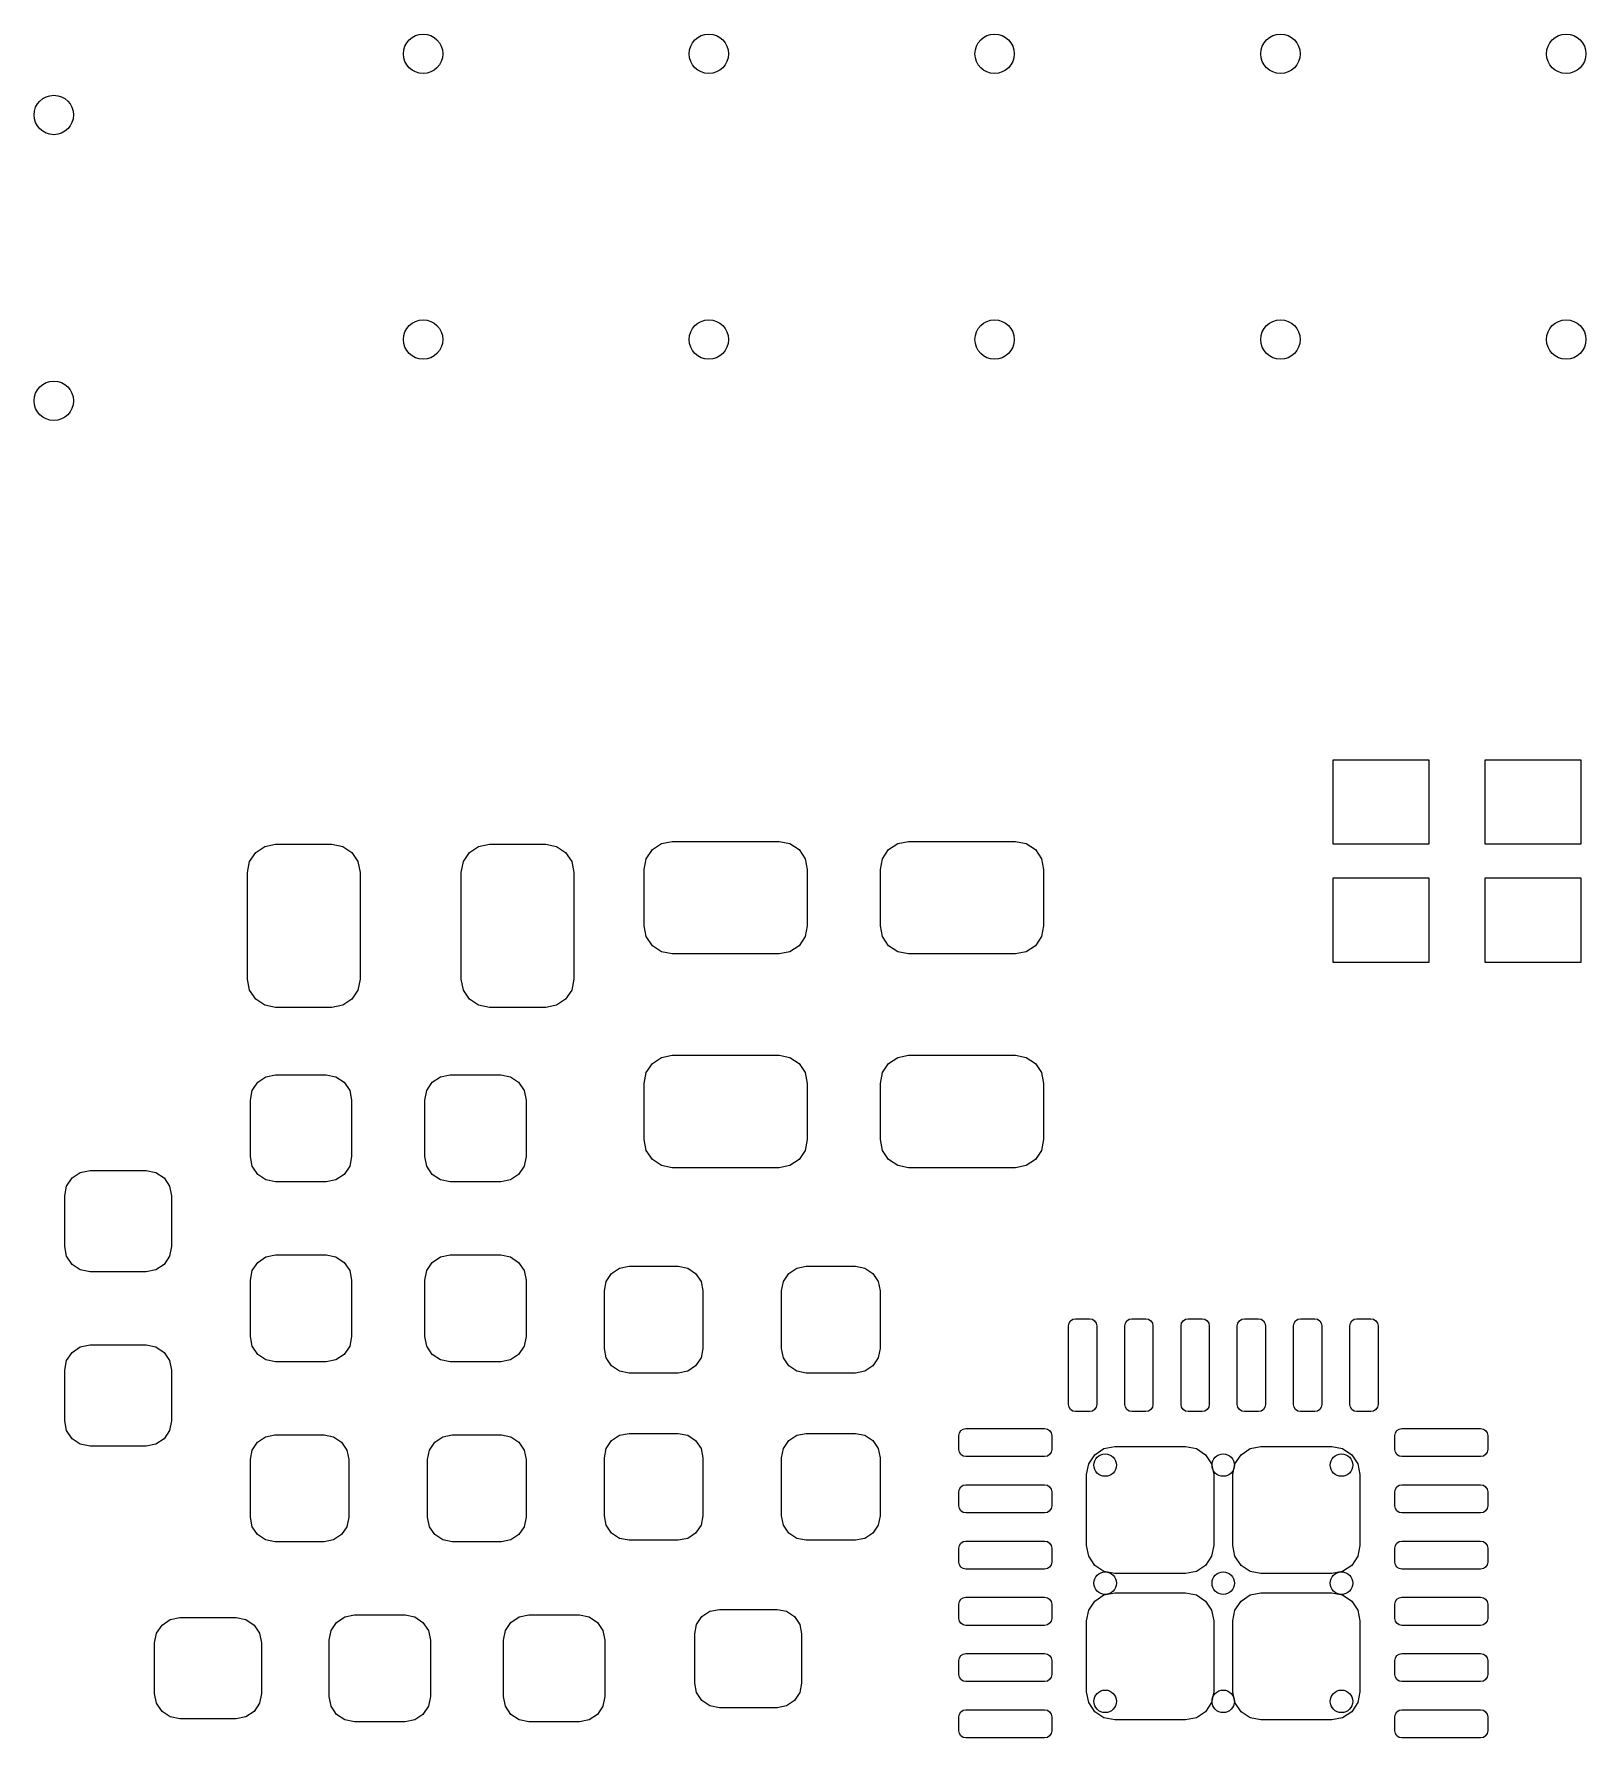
# Model space of a CAD drawing. Header units: inches. Extents: x -2.1 to 1.74, y 0.53 to 2.74.
# Drawn here: x -1.377 to -0.834, y 2.147 to 2.743 of the extents above; entities that cross this region are included whole.
import ezdxf

# ---------------------------------------------------------------- set-up
doc = ezdxf.new("R2010")
doc.units = ezdxf.units.IN
doc.header["$MEASUREMENT"] = 0
doc.layers.add('BLACK', color=250, linetype='CONTINUOUS')

msp = doc.modelspace()

# ---------------------------------------------------------------- linework, layer by layer
at = {"layer": 'BLACK', "linetype": 'CONTINUOUS'}
for p, q in [((-0.92228, 2.45984), (-0.92228, 2.48937)), ((-0.92228, 2.48937), (-0.88882, 2.48937)), ((-0.88882, 2.48937), (-0.88882, 2.45984)), ((-0.86913, 2.45984), (-0.86913, 2.48937)), ((-0.86913, 2.48937), (-0.83567, 2.48937)), ((-0.83567, 2.48937), (-0.83567, 2.45984)), ((-1.30146, 2.45377), (-1.29932, 2.45696)), ((-1.29932, 2.45696), (-1.29613, 2.45909)), ((-1.29613, 2.45909), (-1.29236, 2.45984)), ((-1.29236, 2.45984), (-1.27268, 2.45984)), ((-1.27268, 2.45984), (-1.26891, 2.45909)), ((-1.26891, 2.45909), (-1.26572, 2.45696)), ((-1.26572, 2.45696), (-1.26358, 2.45377)), ((-1.22665, 2.45377), (-1.22452, 2.45696)), ((-1.22452, 2.45696), (-1.22133, 2.45909)), ((-1.22133, 2.45909), (-1.21756, 2.45984)), ((-1.21756, 2.45984), (-1.19787, 2.45984)), ((-1.19787, 2.45984), (-1.19411, 2.45909)), ((-1.19411, 2.45909), (-1.19091, 2.45696)), ((-1.19091, 2.45696), (-1.18878, 2.45377)), ((-1.16268, 2.45475), (-1.16054, 2.45794)), ((-1.16054, 2.45794), (-1.15735, 2.46008)), ((-1.15735, 2.46008), (-1.15358, 2.46083)), ((-1.15358, 2.46083), (-1.11618, 2.46083)), ((-1.11618, 2.46083), (-1.11241, 2.46008)), ((-1.11241, 2.46008), (-1.10922, 2.45794)), ((-1.10922, 2.45794), (-1.10709, 2.45475)), ((-1.08, 2.45475), (-1.07787, 2.45794)), ((-1.07787, 2.45794), (-1.07467, 2.46008)), ((-1.07467, 2.46008), (-1.07091, 2.46083)), ((-1.07091, 2.46083), (-1.0335, 2.46083)), ((-1.0335, 2.46083), (-1.02974, 2.46008)), ((-1.02974, 2.46008), (-1.02654, 2.45794)), ((-1.02654, 2.45794), (-1.02441, 2.45475)), ((-0.88882, 2.45984), (-0.92228, 2.45984)), ((-0.83567, 2.45984), (-0.86913, 2.45984)), ((-1.3022, 2.45), (-1.30146, 2.45377)), ((-1.26358, 2.45377), (-1.26283, 2.45)), ((-1.2274, 2.45), (-1.22665, 2.45377)), ((-1.18878, 2.45377), (-1.18803, 2.45)), ((-1.16343, 2.45098), (-1.16268, 2.45475)), ((-1.16343, 2.4313), (-1.16343, 2.45098)), ((-1.10709, 2.45475), (-1.10634, 2.45098)), ((-1.10634, 2.45098), (-1.10634, 2.4313)), ((-1.08075, 2.45098), (-1.08, 2.45475)), ((-1.08075, 2.4313), (-1.08075, 2.45098)), ((-1.02441, 2.45475), (-1.02366, 2.45098)), ((-1.02366, 2.45098), (-1.02366, 2.4313)), ((-1.3022, 2.4126), (-1.3022, 2.45)), ((-1.26283, 2.45), (-1.26283, 2.4126)), ((-1.2274, 2.4126), (-1.2274, 2.45)), ((-1.18803, 2.45), (-1.18803, 2.4126)), ((-0.92228, 2.4185), (-0.92228, 2.44803)), ((-0.92228, 2.44803), (-0.88882, 2.44803)), ((-0.88882, 2.44803), (-0.88882, 2.4185)), ((-0.86913, 2.4185), (-0.86913, 2.44803)), ((-0.86913, 2.44803), (-0.83567, 2.44803)), ((-0.83567, 2.44803), (-0.83567, 2.4185)), ((-1.16268, 2.42753), (-1.16343, 2.4313)), ((-1.16054, 2.42434), (-1.16268, 2.42753)), ((-1.10709, 2.42753), (-1.10922, 2.42434)), ((-1.10634, 2.4313), (-1.10709, 2.42753)), ((-1.08, 2.42753), (-1.08075, 2.4313)), ((-1.07787, 2.42434), (-1.08, 2.42753)), ((-1.02441, 2.42753), (-1.02654, 2.42434)), ((-1.02366, 2.4313), (-1.02441, 2.42753)), ((-1.15735, 2.42221), (-1.16054, 2.42434)), ((-1.15358, 2.42146), (-1.15735, 2.42221)), ((-1.11618, 2.42146), (-1.15358, 2.42146)), ((-1.11241, 2.42221), (-1.11618, 2.42146)), ((-1.10922, 2.42434), (-1.11241, 2.42221)), ((-1.07467, 2.42221), (-1.07787, 2.42434)), ((-1.07091, 2.42146), (-1.07467, 2.42221)), ((-1.0335, 2.42146), (-1.07091, 2.42146)), ((-1.02974, 2.42221), (-1.0335, 2.42146)), ((-1.02654, 2.42434), (-1.02974, 2.42221)), ((-0.88882, 2.4185), (-0.92228, 2.4185)), ((-0.83567, 2.4185), (-0.86913, 2.4185)), ((-1.30146, 2.40883), (-1.3022, 2.4126)), ((-1.29932, 2.40564), (-1.30146, 2.40883)), ((-1.26358, 2.40883), (-1.26572, 2.40564)), ((-1.26283, 2.4126), (-1.26358, 2.40883)), ((-1.22665, 2.40883), (-1.2274, 2.4126)), ((-1.22452, 2.40564), (-1.22665, 2.40883)), ((-1.18878, 2.40883), (-1.19091, 2.40564)), ((-1.18803, 2.4126), (-1.18878, 2.40883)), ((-1.29613, 2.40351), (-1.29932, 2.40564)), ((-1.29236, 2.40276), (-1.29613, 2.40351)), ((-1.27268, 2.40276), (-1.29236, 2.40276)), ((-1.26891, 2.40351), (-1.27268, 2.40276)), ((-1.26572, 2.40564), (-1.26891, 2.40351)), ((-1.22133, 2.40351), (-1.22452, 2.40564)), ((-1.21756, 2.40276), (-1.22133, 2.40351)), ((-1.19787, 2.40276), (-1.21756, 2.40276)), ((-1.19411, 2.40351), (-1.19787, 2.40276)), ((-1.19091, 2.40564), (-1.19411, 2.40351)), ((-1.16054, 2.38314), (-1.15735, 2.38527)), ((-1.15735, 2.38527), (-1.15358, 2.38602)), ((-1.15358, 2.38602), (-1.11618, 2.38602)), ((-1.11618, 2.38602), (-1.11241, 2.38527)), ((-1.11241, 2.38527), (-1.10922, 2.38314)), ((-1.07787, 2.38314), (-1.07467, 2.38527)), ((-1.07467, 2.38527), (-1.07091, 2.38602)), ((-1.07091, 2.38602), (-1.0335, 2.38602)), ((-1.0335, 2.38602), (-1.02974, 2.38527)), ((-1.02974, 2.38527), (-1.02654, 2.38314)), ((-1.29575, 2.37846), (-1.29236, 2.37913)), ((-1.29236, 2.37913), (-1.27465, 2.37913)), ((-1.27465, 2.37913), (-1.27126, 2.37846)), ((-1.23473, 2.37846), (-1.23134, 2.37913)), ((-1.23134, 2.37913), (-1.21362, 2.37913)), ((-1.21362, 2.37913), (-1.21023, 2.37846)), ((-1.16343, 2.37618), (-1.16268, 2.37995)), ((-1.16268, 2.37995), (-1.16054, 2.38314)), ((-1.10922, 2.38314), (-1.10709, 2.37995)), ((-1.10709, 2.37995), (-1.10634, 2.37618)), ((-1.08075, 2.37618), (-1.08, 2.37995)), ((-1.08, 2.37995), (-1.07787, 2.38314)), ((-1.02654, 2.38314), (-1.02441, 2.37995)), ((-1.02441, 2.37995), (-1.02366, 2.37618)), ((-1.30122, 2.37028), (-1.30055, 2.37367)), ((-1.30055, 2.37367), (-1.29863, 2.37654)), ((-1.29863, 2.37654), (-1.29575, 2.37846)), ((-1.27126, 2.37846), (-1.26838, 2.37654)), ((-1.26838, 2.37654), (-1.26646, 2.37367)), ((-1.26646, 2.37367), (-1.26579, 2.37028)), ((-1.2402, 2.37028), (-1.23952, 2.37367)), ((-1.23952, 2.37367), (-1.2376, 2.37654)), ((-1.2376, 2.37654), (-1.23473, 2.37846)), ((-1.21023, 2.37846), (-1.20736, 2.37654)), ((-1.20736, 2.37654), (-1.20544, 2.37367)), ((-1.20544, 2.37367), (-1.20476, 2.37028)), ((-1.16343, 2.3565), (-1.16343, 2.37618)), ((-1.10634, 2.37618), (-1.10634, 2.3565)), ((-1.08075, 2.3565), (-1.08075, 2.37618)), ((-1.02366, 2.37618), (-1.02366, 2.3565)), ((-1.30122, 2.35059), (-1.30122, 2.37028)), ((-1.26579, 2.37028), (-1.26579, 2.35059)), ((-1.2402, 2.35059), (-1.2402, 2.37028)), ((-1.20476, 2.37028), (-1.20476, 2.35059)), ((-1.16268, 2.35273), (-1.16343, 2.3565)), ((-1.10634, 2.3565), (-1.10709, 2.35273)), ((-1.08, 2.35273), (-1.08075, 2.3565)), ((-1.02366, 2.3565), (-1.02441, 2.35273)), ((-1.30055, 2.3472), (-1.30122, 2.35059)), ((-1.26579, 2.35059), (-1.26646, 2.3472)), ((-1.23952, 2.3472), (-1.2402, 2.35059)), ((-1.20476, 2.35059), (-1.20544, 2.3472)), ((-1.16054, 2.34954), (-1.16268, 2.35273)), ((-1.15735, 2.3474), (-1.16054, 2.34954)), ((-1.10922, 2.34954), (-1.11241, 2.3474)), ((-1.10709, 2.35273), (-1.10922, 2.34954)), ((-1.07787, 2.34954), (-1.08, 2.35273)), ((-1.07467, 2.3474), (-1.07787, 2.34954)), ((-1.02654, 2.34954), (-1.02974, 2.3474)), ((-1.02441, 2.35273), (-1.02654, 2.34954)), ((-1.36551, 2.3402), (-1.36359, 2.34307)), ((-1.36359, 2.34307), (-1.36071, 2.34499)), ((-1.36071, 2.34499), (-1.35732, 2.34567)), ((-1.35732, 2.34567), (-1.33764, 2.34567)), ((-1.33764, 2.34567), (-1.33425, 2.34499)), ((-1.33425, 2.34499), (-1.33137, 2.34307)), ((-1.33137, 2.34307), (-1.32945, 2.3402)), ((-1.29863, 2.34433), (-1.30055, 2.3472)), ((-1.29575, 2.34241), (-1.29863, 2.34433)), ((-1.26838, 2.34433), (-1.27126, 2.34241)), ((-1.26646, 2.3472), (-1.26838, 2.34433)), ((-1.2376, 2.34433), (-1.23952, 2.3472)), ((-1.23473, 2.34241), (-1.2376, 2.34433)), ((-1.20736, 2.34433), (-1.21023, 2.34241)), ((-1.20544, 2.3472), (-1.20736, 2.34433)), ((-1.15358, 2.34665), (-1.15735, 2.3474)), ((-1.11618, 2.34665), (-1.15358, 2.34665)), ((-1.11241, 2.3474), (-1.11618, 2.34665)), ((-1.07091, 2.34665), (-1.07467, 2.3474)), ((-1.0335, 2.34665), (-1.07091, 2.34665)), ((-1.02974, 2.3474), (-1.0335, 2.34665)), ((-1.36618, 2.33681), (-1.36551, 2.3402)), ((-1.32945, 2.3402), (-1.32878, 2.33681)), ((-1.29236, 2.34173), (-1.29575, 2.34241)), ((-1.27465, 2.34173), (-1.29236, 2.34173)), ((-1.27126, 2.34241), (-1.27465, 2.34173)), ((-1.23134, 2.34173), (-1.23473, 2.34241)), ((-1.21362, 2.34173), (-1.23134, 2.34173)), ((-1.21023, 2.34241), (-1.21362, 2.34173)), ((-1.36618, 2.31909), (-1.36618, 2.33681)), ((-1.32878, 2.33681), (-1.32878, 2.31909)), ((-1.36551, 2.3157), (-1.36618, 2.31909)), ((-1.32878, 2.31909), (-1.32945, 2.3157)), ((-1.36359, 2.31283), (-1.36551, 2.3157)), ((-1.32945, 2.3157), (-1.33137, 2.31283)), ((-1.30055, 2.31067), (-1.29863, 2.31355)), ((-1.29863, 2.31355), (-1.29575, 2.31547)), ((-1.29575, 2.31547), (-1.29236, 2.31614)), ((-1.29236, 2.31614), (-1.27465, 2.31614)), ((-1.27465, 2.31614), (-1.27126, 2.31547)), ((-1.27126, 2.31547), (-1.26838, 2.31355)), ((-1.26838, 2.31355), (-1.26646, 2.31067)), ((-1.23952, 2.31067), (-1.2376, 2.31355)), ((-1.2376, 2.31355), (-1.23473, 2.31547)), ((-1.23473, 2.31547), (-1.23134, 2.31614)), ((-1.23134, 2.31614), (-1.21362, 2.31614)), ((-1.21362, 2.31614), (-1.21023, 2.31547)), ((-1.21023, 2.31547), (-1.20736, 2.31355)), ((-1.20736, 2.31355), (-1.20544, 2.31067)), ((-1.36071, 2.31091), (-1.36359, 2.31283)), ((-1.35732, 2.31024), (-1.36071, 2.31091)), ((-1.33764, 2.31024), (-1.35732, 2.31024)), ((-1.33425, 2.31091), (-1.33764, 2.31024)), ((-1.33137, 2.31283), (-1.33425, 2.31091)), ((-1.30122, 2.30728), (-1.30055, 2.31067)), ((-1.30122, 2.2876), (-1.30122, 2.30728)), ((-1.26646, 2.31067), (-1.26579, 2.30728)), ((-1.26579, 2.30728), (-1.26579, 2.2876)), ((-1.2402, 2.30728), (-1.23952, 2.31067)), ((-1.2402, 2.2876), (-1.2402, 2.30728)), ((-1.20544, 2.31067), (-1.20476, 2.30728)), ((-1.20476, 2.30728), (-1.20476, 2.2876)), ((-1.17667, 2.30689), (-1.1748, 2.30968)), ((-1.1748, 2.30968), (-1.17201, 2.31155)), ((-1.17201, 2.31155), (-1.16871, 2.3122)), ((-1.16871, 2.3122), (-1.15149, 2.3122)), ((-1.15149, 2.3122), (-1.14819, 2.31155)), ((-1.14819, 2.31155), (-1.1454, 2.30968)), ((-1.1454, 2.30968), (-1.14353, 2.30689)), ((-1.11466, 2.30689), (-1.11279, 2.30968)), ((-1.11279, 2.30968), (-1.11, 2.31155)), ((-1.11, 2.31155), (-1.1067, 2.3122)), ((-1.1067, 2.3122), (-1.08948, 2.3122)), ((-1.08948, 2.3122), (-1.08618, 2.31155)), ((-1.08618, 2.31155), (-1.08339, 2.30968)), ((-1.08339, 2.30968), (-1.08152, 2.30689)), ((-1.17732, 2.30359), (-1.17667, 2.30689)), ((-1.17732, 2.28342), (-1.17732, 2.30359)), ((-1.14353, 2.30689), (-1.14287, 2.30359)), ((-1.14287, 2.30359), (-1.14287, 2.28342)), ((-1.11531, 2.30359), (-1.11466, 2.30689)), ((-1.11531, 2.28342), (-1.11531, 2.30359)), ((-1.08152, 2.30689), (-1.08087, 2.30359)), ((-1.08087, 2.30359), (-1.08087, 2.28342)), ((-1.01492, 2.29134), (-1.01473, 2.29228)), ((-1.01492, 2.26378), (-1.01492, 2.29134)), ((-1.01473, 2.29228), (-1.0142, 2.29308)), ((-1.0142, 2.29308), (-1.0134, 2.29361)), ((-1.0134, 2.29361), (-1.01246, 2.2938)), ((-1.01246, 2.2938), (-1.00754, 2.2938)), ((-1.00754, 2.2938), (-1.0066, 2.29361)), ((-1.0066, 2.29361), (-1.0058, 2.29308)), ((-1.0058, 2.29308), (-1.00527, 2.29228)), ((-1.00527, 2.29228), (-1.00508, 2.29134)), ((-1.00508, 2.29134), (-1.00508, 2.26378)), ((-0.99524, 2.29134), (-0.99505, 2.29228)), ((-0.99524, 2.26378), (-0.99524, 2.29134)), ((-0.99505, 2.29228), (-0.99452, 2.29308)), ((-0.99452, 2.29308), (-0.99372, 2.29361)), ((-0.99372, 2.29361), (-0.99278, 2.2938)), ((-0.99278, 2.2938), (-0.98785, 2.2938)), ((-0.98785, 2.2938), (-0.98691, 2.29361)), ((-0.98691, 2.29361), (-0.98611, 2.29308)), ((-0.98611, 2.29308), (-0.98558, 2.29228)), ((-0.98558, 2.29228), (-0.98539, 2.29134)), ((-0.98539, 2.29134), (-0.98539, 2.26378)), ((-0.97555, 2.29134), (-0.97536, 2.29228)), ((-0.97555, 2.26378), (-0.97555, 2.29134)), ((-0.97536, 2.29228), (-0.97483, 2.29308)), ((-0.97483, 2.29308), (-0.97403, 2.29361)), ((-0.97403, 2.29361), (-0.97309, 2.2938)), ((-0.97309, 2.2938), (-0.96817, 2.2938)), ((-0.96817, 2.2938), (-0.96723, 2.29361)), ((-0.96723, 2.29361), (-0.96643, 2.29308)), ((-0.96643, 2.29308), (-0.9659, 2.29228)), ((-0.9659, 2.29228), (-0.96571, 2.29134)), ((-0.96571, 2.29134), (-0.96571, 2.26378)), ((-0.95587, 2.29134), (-0.95568, 2.29228)), ((-0.95587, 2.26378), (-0.95587, 2.29134)), ((-0.95568, 2.29228), (-0.95515, 2.29308)), ((-0.95515, 2.29308), (-0.95435, 2.29361)), ((-0.95435, 2.29361), (-0.95341, 2.2938)), ((-0.95341, 2.2938), (-0.94848, 2.2938)), ((-0.94848, 2.2938), (-0.94754, 2.29361)), ((-0.94754, 2.29361), (-0.94674, 2.29308)), ((-0.94674, 2.29308), (-0.94621, 2.29228)), ((-0.94621, 2.29228), (-0.94602, 2.29134)), ((-0.94602, 2.29134), (-0.94602, 2.26378)), ((-0.93618, 2.29134), (-0.93599, 2.29228)), ((-0.93618, 2.26378), (-0.93618, 2.29134)), ((-0.93599, 2.29228), (-0.93546, 2.29308)), ((-0.93546, 2.29308), (-0.93466, 2.29361)), ((-0.93466, 2.29361), (-0.93372, 2.2938)), ((-0.93372, 2.2938), (-0.9288, 2.2938)), ((-0.9288, 2.2938), (-0.92786, 2.29361)), ((-0.92786, 2.29361), (-0.92706, 2.29308)), ((-0.92706, 2.29308), (-0.92653, 2.29228)), ((-0.92653, 2.29228), (-0.92634, 2.29134)), ((-0.92634, 2.29134), (-0.92634, 2.26378)), ((-0.9165, 2.29134), (-0.91631, 2.29228)), ((-0.9165, 2.26378), (-0.9165, 2.29134)), ((-0.91631, 2.29228), (-0.91578, 2.29308)), ((-0.91578, 2.29308), (-0.91498, 2.29361)), ((-0.91498, 2.29361), (-0.91404, 2.2938)), ((-0.91404, 2.2938), (-0.90911, 2.2938)), ((-0.90911, 2.2938), (-0.90817, 2.29361)), ((-0.90817, 2.29361), (-0.90737, 2.29308)), ((-0.90737, 2.29308), (-0.90684, 2.29228)), ((-0.90684, 2.29228), (-0.90665, 2.29134)), ((-0.90665, 2.29134), (-0.90665, 2.26378)), ((-1.36359, 2.28205), (-1.36071, 2.28397)), ((-1.36071, 2.28397), (-1.35732, 2.28465)), ((-1.35732, 2.28465), (-1.33764, 2.28465)), ((-1.33764, 2.28465), (-1.33425, 2.28397)), ((-1.33425, 2.28397), (-1.33137, 2.28205)), ((-1.30055, 2.28421), (-1.30122, 2.2876)), ((-1.29863, 2.28133), (-1.30055, 2.28421)), ((-1.26646, 2.28421), (-1.26838, 2.28133)), ((-1.26579, 2.2876), (-1.26646, 2.28421)), ((-1.23952, 2.28421), (-1.2402, 2.2876)), ((-1.2376, 2.28133), (-1.23952, 2.28421)), ((-1.20544, 2.28421), (-1.20736, 2.28133)), ((-1.20476, 2.2876), (-1.20544, 2.28421)), ((-1.17667, 2.28012), (-1.17732, 2.28342)), ((-1.14287, 2.28342), (-1.14353, 2.28012)), ((-1.11466, 2.28012), (-1.11531, 2.28342)), ((-1.08087, 2.28342), (-1.08152, 2.28012)), ((-1.36618, 2.27579), (-1.36551, 2.27918)), ((-1.36551, 2.27918), (-1.36359, 2.28205)), ((-1.33137, 2.28205), (-1.32945, 2.27918)), ((-1.32945, 2.27918), (-1.32878, 2.27579)), ((-1.29575, 2.27941), (-1.29863, 2.28133)), ((-1.29236, 2.27874), (-1.29575, 2.27941)), ((-1.27465, 2.27874), (-1.29236, 2.27874)), ((-1.27126, 2.27941), (-1.27465, 2.27874)), ((-1.26838, 2.28133), (-1.27126, 2.27941)), ((-1.23473, 2.27941), (-1.2376, 2.28133)), ((-1.23134, 2.27874), (-1.23473, 2.27941)), ((-1.21362, 2.27874), (-1.23134, 2.27874)), ((-1.21023, 2.27941), (-1.21362, 2.27874)), ((-1.20736, 2.28133), (-1.21023, 2.27941)), ((-1.1748, 2.27733), (-1.17667, 2.28012)), ((-1.14353, 2.28012), (-1.1454, 2.27733)), ((-1.11279, 2.27733), (-1.11466, 2.28012)), ((-1.08152, 2.28012), (-1.08339, 2.27733)), ((-1.36618, 2.25807), (-1.36618, 2.27579)), ((-1.32878, 2.27579), (-1.32878, 2.25807)), ((-1.17201, 2.27546), (-1.1748, 2.27733)), ((-1.16871, 2.2748), (-1.17201, 2.27546)), ((-1.15149, 2.2748), (-1.16871, 2.2748)), ((-1.14819, 2.27546), (-1.15149, 2.2748)), ((-1.1454, 2.27733), (-1.14819, 2.27546)), ((-1.11, 2.27546), (-1.11279, 2.27733)), ((-1.1067, 2.2748), (-1.11, 2.27546)), ((-1.08948, 2.2748), (-1.1067, 2.2748)), ((-1.08618, 2.27546), (-1.08948, 2.2748)), ((-1.08339, 2.27733), (-1.08618, 2.27546)), ((-1.01473, 2.26284), (-1.01492, 2.26378)), ((-1.0142, 2.26204), (-1.01473, 2.26284)), ((-1.0134, 2.26151), (-1.0142, 2.26204)), ((-1.01246, 2.26132), (-1.0134, 2.26151)), ((-1.00754, 2.26132), (-1.01246, 2.26132)), ((-1.0066, 2.26151), (-1.00754, 2.26132)), ((-1.0058, 2.26204), (-1.0066, 2.26151)), ((-1.00527, 2.26284), (-1.0058, 2.26204)), ((-1.00508, 2.26378), (-1.00527, 2.26284)), ((-0.99505, 2.26284), (-0.99524, 2.26378)), ((-0.99452, 2.26204), (-0.99505, 2.26284)), ((-0.99372, 2.26151), (-0.99452, 2.26204)), ((-0.99278, 2.26132), (-0.99372, 2.26151)), ((-0.98785, 2.26132), (-0.99278, 2.26132)), ((-0.98691, 2.26151), (-0.98785, 2.26132)), ((-0.98611, 2.26204), (-0.98691, 2.26151)), ((-0.98558, 2.26284), (-0.98611, 2.26204)), ((-0.98539, 2.26378), (-0.98558, 2.26284)), ((-0.97536, 2.26284), (-0.97555, 2.26378)), ((-0.97483, 2.26204), (-0.97536, 2.26284)), ((-0.97403, 2.26151), (-0.97483, 2.26204)), ((-0.97309, 2.26132), (-0.97403, 2.26151)), ((-0.96817, 2.26132), (-0.97309, 2.26132)), ((-0.96723, 2.26151), (-0.96817, 2.26132)), ((-0.96643, 2.26204), (-0.96723, 2.26151)), ((-0.9659, 2.26284), (-0.96643, 2.26204)), ((-0.96571, 2.26378), (-0.9659, 2.26284)), ((-0.95568, 2.26284), (-0.95587, 2.26378)), ((-0.95515, 2.26204), (-0.95568, 2.26284)), ((-0.95435, 2.26151), (-0.95515, 2.26204)), ((-0.95341, 2.26132), (-0.95435, 2.26151)), ((-0.94848, 2.26132), (-0.95341, 2.26132)), ((-0.94754, 2.26151), (-0.94848, 2.26132)), ((-0.94674, 2.26204), (-0.94754, 2.26151)), ((-0.94621, 2.26284), (-0.94674, 2.26204)), ((-0.94602, 2.26378), (-0.94621, 2.26284)), ((-0.93599, 2.26284), (-0.93618, 2.26378)), ((-0.93546, 2.26204), (-0.93599, 2.26284)), ((-0.93466, 2.26151), (-0.93546, 2.26204)), ((-0.93372, 2.26132), (-0.93466, 2.26151)), ((-0.9288, 2.26132), (-0.93372, 2.26132)), ((-0.92786, 2.26151), (-0.9288, 2.26132)), ((-0.92706, 2.26204), (-0.92786, 2.26151)), ((-0.92653, 2.26284), (-0.92706, 2.26204)), ((-0.92634, 2.26378), (-0.92653, 2.26284)), ((-0.91631, 2.26284), (-0.9165, 2.26378)), ((-0.91578, 2.26204), (-0.91631, 2.26284)), ((-0.91498, 2.26151), (-0.91578, 2.26204)), ((-0.91404, 2.26132), (-0.91498, 2.26151)), ((-0.90911, 2.26132), (-0.91404, 2.26132)), ((-0.90817, 2.26151), (-0.90911, 2.26132)), ((-0.90737, 2.26204), (-0.90817, 2.26151)), ((-0.90684, 2.26284), (-0.90737, 2.26204)), ((-0.90665, 2.26378), (-0.90684, 2.26284)), ((-1.36551, 2.25468), (-1.36618, 2.25807)), ((-1.36359, 2.25181), (-1.36551, 2.25468)), ((-1.32945, 2.25468), (-1.33137, 2.25181)), ((-1.32878, 2.25807), (-1.32945, 2.25468)), ((-1.17201, 2.25305), (-1.16871, 2.2537)), ((-1.16871, 2.2537), (-1.15149, 2.2537)), ((-1.15149, 2.2537), (-1.14819, 2.25305)), ((-1.11, 2.25305), (-1.1067, 2.2537)), ((-1.1067, 2.2537), (-1.08948, 2.2537)), ((-1.08948, 2.2537), (-1.08618, 2.25305)), ((-1.05331, 2.25295), (-1.05312, 2.25389)), ((-1.05312, 2.25389), (-1.05259, 2.25469)), ((-1.05259, 2.25469), (-1.05179, 2.25523)), ((-1.05179, 2.25523), (-1.05085, 2.25541)), ((-1.05085, 2.25541), (-1.02329, 2.25541)), ((-1.02329, 2.25541), (-1.02235, 2.25523)), ((-1.02235, 2.25523), (-1.02155, 2.25469)), ((-1.02155, 2.25469), (-1.02101, 2.25389)), ((-1.02101, 2.25389), (-1.02083, 2.25295)), ((-0.90075, 2.25295), (-0.90056, 2.25389)), ((-0.90056, 2.25389), (-0.90003, 2.25469)), ((-0.90003, 2.25469), (-0.89923, 2.25523)), ((-0.89923, 2.25523), (-0.89829, 2.25541)), ((-0.89829, 2.25541), (-0.87073, 2.25541)), ((-0.87073, 2.25541), (-0.86979, 2.25523)), ((-0.86979, 2.25523), (-0.86899, 2.25469)), ((-0.86899, 2.25469), (-0.86846, 2.25389)), ((-0.86846, 2.25389), (-0.86827, 2.25295)), ((-1.36071, 2.24989), (-1.36359, 2.25181)), ((-1.35732, 2.24921), (-1.36071, 2.24989)), ((-1.33764, 2.24921), (-1.35732, 2.24921)), ((-1.33425, 2.24989), (-1.33764, 2.24921)), ((-1.33137, 2.25181), (-1.33425, 2.24989)), ((-1.30122, 2.24454), (-1.30056, 2.24783)), ((-1.30056, 2.24783), (-1.2987, 2.25063)), ((-1.2987, 2.25063), (-1.2959, 2.25249)), ((-1.2959, 2.25249), (-1.29261, 2.25315)), ((-1.29261, 2.25315), (-1.27538, 2.25315)), ((-1.27538, 2.25315), (-1.27209, 2.25249)), ((-1.27209, 2.25249), (-1.26929, 2.25063)), ((-1.26929, 2.25063), (-1.26743, 2.24783)), ((-1.26743, 2.24783), (-1.26677, 2.24454)), ((-1.23921, 2.24454), (-1.23856, 2.24783)), ((-1.23856, 2.24783), (-1.23669, 2.25063)), ((-1.23669, 2.25063), (-1.2339, 2.25249)), ((-1.2339, 2.25249), (-1.2306, 2.25315)), ((-1.2306, 2.25315), (-1.21338, 2.25315)), ((-1.21338, 2.25315), (-1.21008, 2.25249)), ((-1.21008, 2.25249), (-1.20729, 2.25063)), ((-1.20729, 2.25063), (-1.20542, 2.24783)), ((-1.20542, 2.24783), (-1.20476, 2.24454)), ((-1.17732, 2.24509), (-1.17667, 2.24838)), ((-1.17667, 2.24838), (-1.1748, 2.25118)), ((-1.1748, 2.25118), (-1.17201, 2.25305)), ((-1.14819, 2.25305), (-1.1454, 2.25118)), ((-1.1454, 2.25118), (-1.14353, 2.24838)), ((-1.14353, 2.24838), (-1.14287, 2.24509)), ((-1.11531, 2.24509), (-1.11466, 2.24838)), ((-1.11466, 2.24838), (-1.11279, 2.25118)), ((-1.11279, 2.25118), (-1.11, 2.25305)), ((-1.08618, 2.25305), (-1.08339, 2.25118)), ((-1.08339, 2.25118), (-1.08152, 2.24838)), ((-1.08152, 2.24838), (-1.08087, 2.24509)), ((-1.05331, 2.24803), (-1.05331, 2.25295)), ((-1.05312, 2.24709), (-1.05331, 2.24803)), ((-1.02083, 2.24803), (-1.02101, 2.24709)), ((-1.02083, 2.25295), (-1.02083, 2.24803)), ((-1.00574, 2.24623), (-1.00255, 2.24836)), ((-1.00255, 2.24836), (-0.99878, 2.24911)), ((-0.99878, 2.24911), (-0.97398, 2.24911)), ((-0.97398, 2.24911), (-0.97021, 2.24836)), ((-0.97021, 2.24836), (-0.96702, 2.24623)), ((-0.95456, 2.24623), (-0.95137, 2.24836)), ((-0.95137, 2.24836), (-0.9476, 2.24911)), ((-0.9476, 2.24911), (-0.9228, 2.24911)), ((-0.9228, 2.24911), (-0.91903, 2.24836)), ((-0.91903, 2.24836), (-0.91584, 2.24623)), ((-0.90075, 2.24803), (-0.90075, 2.25295)), ((-0.90056, 2.24709), (-0.90075, 2.24803)), ((-0.86827, 2.24803), (-0.86846, 2.24709)), ((-0.86827, 2.25295), (-0.86827, 2.24803)), ((-1.30122, 2.22436), (-1.30122, 2.24454)), ((-1.26677, 2.24454), (-1.26677, 2.22436)), ((-1.23921, 2.22436), (-1.23921, 2.24454)), ((-1.20476, 2.24454), (-1.20476, 2.22436)), ((-1.17732, 2.22491), (-1.17732, 2.24509)), ((-1.14287, 2.24509), (-1.14287, 2.22491)), ((-1.11531, 2.22491), (-1.11531, 2.24509)), ((-1.08087, 2.24509), (-1.08087, 2.22491)), ((-1.05259, 2.24629), (-1.05312, 2.24709)), ((-1.05179, 2.24576), (-1.05259, 2.24629)), ((-1.05085, 2.24557), (-1.05179, 2.24576)), ((-1.02329, 2.24557), (-1.05085, 2.24557)), ((-1.02235, 2.24576), (-1.02329, 2.24557)), ((-1.02155, 2.24629), (-1.02235, 2.24576)), ((-1.02101, 2.24709), (-1.02155, 2.24629)), ((-1.00862, 2.23927), (-1.00787, 2.24304)), ((-1.00787, 2.24304), (-1.00574, 2.24623)), ((-0.96702, 2.24623), (-0.96488, 2.24304)), ((-0.96488, 2.24304), (-0.96413, 2.23927)), ((-0.95744, 2.23927), (-0.95669, 2.24304)), ((-0.95669, 2.24304), (-0.95456, 2.24623)), ((-0.91584, 2.24623), (-0.9137, 2.24304)), ((-0.9137, 2.24304), (-0.91295, 2.23927)), ((-0.90003, 2.24629), (-0.90056, 2.24709)), ((-0.89923, 2.24576), (-0.90003, 2.24629)), ((-0.89829, 2.24557), (-0.89923, 2.24576)), ((-0.87073, 2.24557), (-0.89829, 2.24557)), ((-0.86979, 2.24576), (-0.87073, 2.24557)), ((-0.86899, 2.24629), (-0.86979, 2.24576)), ((-0.86846, 2.24709), (-0.86899, 2.24629)), ((-1.05179, 2.23554), (-1.05085, 2.23573)), ((-1.05085, 2.23573), (-1.02329, 2.23573)), ((-1.02329, 2.23573), (-1.02235, 2.23554)), ((-1.00862, 2.21447), (-1.00862, 2.23927)), ((-0.96413, 2.23927), (-0.96413, 2.21447)), ((-0.95744, 2.21447), (-0.95744, 2.23927)), ((-0.91295, 2.23927), (-0.91295, 2.21447)), ((-0.89923, 2.23554), (-0.89829, 2.23573)), ((-0.89829, 2.23573), (-0.87073, 2.23573)), ((-0.87073, 2.23573), (-0.86979, 2.23554)), ((-1.05331, 2.23327), (-1.05312, 2.23421)), ((-1.05331, 2.22835), (-1.05331, 2.23327)), ((-1.05312, 2.23421), (-1.05259, 2.23501)), ((-1.05259, 2.23501), (-1.05179, 2.23554)), ((-1.02235, 2.23554), (-1.02155, 2.23501)), ((-1.02155, 2.23501), (-1.02101, 2.23421)), ((-1.02101, 2.23421), (-1.02083, 2.23327)), ((-1.02083, 2.23327), (-1.02083, 2.22835)), ((-0.90075, 2.23327), (-0.90056, 2.23421)), ((-0.90075, 2.22835), (-0.90075, 2.23327)), ((-0.90056, 2.23421), (-0.90003, 2.23501)), ((-0.90003, 2.23501), (-0.89923, 2.23554)), ((-0.86979, 2.23554), (-0.86899, 2.23501)), ((-0.86899, 2.23501), (-0.86846, 2.23421)), ((-0.86846, 2.23421), (-0.86827, 2.23327)), ((-0.86827, 2.23327), (-0.86827, 2.22835)), ((-1.30056, 2.22106), (-1.30122, 2.22436)), ((-1.26677, 2.22436), (-1.26743, 2.22106)), ((-1.23856, 2.22106), (-1.23921, 2.22436)), ((-1.20476, 2.22436), (-1.20542, 2.22106)), ((-1.17667, 2.22162), (-1.17732, 2.22491)), ((-1.14287, 2.22491), (-1.14353, 2.22162)), ((-1.11466, 2.22162), (-1.11531, 2.22491)), ((-1.08087, 2.22491), (-1.08152, 2.22162)), ((-1.05312, 2.2274), (-1.05331, 2.22835)), ((-1.05259, 2.22661), (-1.05312, 2.2274)), ((-1.05179, 2.22607), (-1.05259, 2.22661)), ((-1.05085, 2.22589), (-1.05179, 2.22607)), ((-1.02329, 2.22589), (-1.05085, 2.22589)), ((-1.02235, 2.22607), (-1.02329, 2.22589)), ((-1.02155, 2.22661), (-1.02235, 2.22607)), ((-1.02101, 2.2274), (-1.02155, 2.22661)), ((-1.02083, 2.22835), (-1.02101, 2.2274)), ((-0.90056, 2.2274), (-0.90075, 2.22835)), ((-0.90003, 2.22661), (-0.90056, 2.2274)), ((-0.89923, 2.22607), (-0.90003, 2.22661)), ((-0.89829, 2.22589), (-0.89923, 2.22607)), ((-0.87073, 2.22589), (-0.89829, 2.22589)), ((-0.86979, 2.22607), (-0.87073, 2.22589)), ((-0.86899, 2.22661), (-0.86979, 2.22607)), ((-0.86846, 2.2274), (-0.86899, 2.22661)), ((-0.86827, 2.22835), (-0.86846, 2.2274)), ((-1.2987, 2.21827), (-1.30056, 2.22106)), ((-1.2959, 2.2164), (-1.2987, 2.21827)), ((-1.26929, 2.21827), (-1.27209, 2.2164)), ((-1.26743, 2.22106), (-1.26929, 2.21827)), ((-1.23669, 2.21827), (-1.23856, 2.22106)), ((-1.2339, 2.2164), (-1.23669, 2.21827)), ((-1.20729, 2.21827), (-1.21008, 2.2164)), ((-1.20542, 2.22106), (-1.20729, 2.21827)), ((-1.1748, 2.21882), (-1.17667, 2.22162)), ((-1.17201, 2.21695), (-1.1748, 2.21882)), ((-1.1454, 2.21882), (-1.14819, 2.21695)), ((-1.14353, 2.22162), (-1.1454, 2.21882)), ((-1.11279, 2.21882), (-1.11466, 2.22162)), ((-1.11, 2.21695), (-1.11279, 2.21882)), ((-1.08339, 2.21882), (-1.08618, 2.21695)), ((-1.08152, 2.22162), (-1.08339, 2.21882)), ((-1.29261, 2.21575), (-1.2959, 2.2164)), ((-1.27538, 2.21575), (-1.29261, 2.21575)), ((-1.27209, 2.2164), (-1.27538, 2.21575)), ((-1.2306, 2.21575), (-1.2339, 2.2164)), ((-1.21338, 2.21575), (-1.2306, 2.21575)), ((-1.21008, 2.2164), (-1.21338, 2.21575)), ((-1.16871, 2.2163), (-1.17201, 2.21695)), ((-1.15149, 2.2163), (-1.16871, 2.2163)), ((-1.14819, 2.21695), (-1.15149, 2.2163)), ((-1.1067, 2.2163), (-1.11, 2.21695)), ((-1.08948, 2.2163), (-1.1067, 2.2163)), ((-1.08618, 2.21695), (-1.08948, 2.2163)), ((-1.05331, 2.21358), (-1.05312, 2.21452)), ((-1.05331, 2.20866), (-1.05331, 2.21358)), ((-1.05312, 2.21452), (-1.05259, 2.21532)), ((-1.05259, 2.21532), (-1.05179, 2.21586)), ((-1.05179, 2.21586), (-1.05085, 2.21604)), ((-1.05085, 2.21604), (-1.02329, 2.21604)), ((-1.02329, 2.21604), (-1.02235, 2.21586)), ((-1.02235, 2.21586), (-1.02155, 2.21532)), ((-1.02155, 2.21532), (-1.02101, 2.21452)), ((-1.02101, 2.21452), (-1.02083, 2.21358)), ((-1.02083, 2.21358), (-1.02083, 2.20866)), ((-1.00787, 2.2107), (-1.00862, 2.21447)), ((-0.96413, 2.21447), (-0.96488, 2.2107)), ((-0.95669, 2.2107), (-0.95744, 2.21447)), ((-0.91295, 2.21447), (-0.9137, 2.2107)), ((-0.90075, 2.21358), (-0.90056, 2.21452)), ((-0.90075, 2.20866), (-0.90075, 2.21358)), ((-0.90056, 2.21452), (-0.90003, 2.21532)), ((-0.90003, 2.21532), (-0.89923, 2.21586)), ((-0.89923, 2.21586), (-0.89829, 2.21604)), ((-0.89829, 2.21604), (-0.87073, 2.21604)), ((-0.87073, 2.21604), (-0.86979, 2.21586)), ((-0.86979, 2.21586), (-0.86899, 2.21532)), ((-0.86899, 2.21532), (-0.86846, 2.21452)), ((-0.86846, 2.21452), (-0.86827, 2.21358)), ((-0.86827, 2.21358), (-0.86827, 2.20866)), ((-1.05312, 2.20772), (-1.05331, 2.20866)), ((-1.05259, 2.20692), (-1.05312, 2.20772)), ((-1.05179, 2.20639), (-1.05259, 2.20692)), ((-1.05085, 2.2062), (-1.05179, 2.20639)), ((-1.02329, 2.2062), (-1.05085, 2.2062)), ((-1.02235, 2.20639), (-1.02329, 2.2062)), ((-1.02155, 2.20692), (-1.02235, 2.20639)), ((-1.02101, 2.20772), (-1.02155, 2.20692)), ((-1.02083, 2.20866), (-1.02101, 2.20772)), ((-1.00574, 2.20751), (-1.00787, 2.2107)), ((-1.00255, 2.20538), (-1.00574, 2.20751)), ((-0.96702, 2.20751), (-0.97021, 2.20538)), ((-0.96488, 2.2107), (-0.96702, 2.20751)), ((-0.95456, 2.20751), (-0.95669, 2.2107)), ((-0.95137, 2.20538), (-0.95456, 2.20751)), ((-0.91584, 2.20751), (-0.91903, 2.20538)), ((-0.9137, 2.2107), (-0.91584, 2.20751)), ((-0.90056, 2.20772), (-0.90075, 2.20866)), ((-0.90003, 2.20692), (-0.90056, 2.20772)), ((-0.89923, 2.20639), (-0.90003, 2.20692)), ((-0.89829, 2.2062), (-0.89923, 2.20639)), ((-0.87073, 2.2062), (-0.89829, 2.2062)), ((-0.86979, 2.20639), (-0.87073, 2.2062)), ((-0.86899, 2.20692), (-0.86979, 2.20639)), ((-0.86846, 2.20772), (-0.86899, 2.20692)), ((-0.86827, 2.20866), (-0.86846, 2.20772)), ((-0.99878, 2.20463), (-1.00255, 2.20538)), ((-0.97398, 2.20463), (-0.99878, 2.20463)), ((-0.97021, 2.20538), (-0.97398, 2.20463)), ((-0.9476, 2.20463), (-0.95137, 2.20538)), ((-0.9228, 2.20463), (-0.9476, 2.20463)), ((-0.91903, 2.20538), (-0.9228, 2.20463)), ((-1.05331, 2.1939), (-1.05312, 2.19484)), ((-1.05331, 2.18898), (-1.05331, 2.1939)), ((-1.05312, 2.19484), (-1.05259, 2.19564)), ((-1.05259, 2.19564), (-1.05179, 2.19617)), ((-1.05179, 2.19617), (-1.05085, 2.19636)), ((-1.05085, 2.19636), (-1.02329, 2.19636)), ((-1.02329, 2.19636), (-1.02235, 2.19617)), ((-1.02235, 2.19617), (-1.02155, 2.19564)), ((-1.02155, 2.19564), (-1.02101, 2.19484)), ((-1.02101, 2.19484), (-1.02083, 2.1939)), ((-1.02083, 2.1939), (-1.02083, 2.18898)), ((-1.00787, 2.19186), (-1.00574, 2.19505)), ((-1.00574, 2.19505), (-1.00255, 2.19718)), ((-1.00255, 2.19718), (-0.99878, 2.19793)), ((-0.99878, 2.19793), (-0.97398, 2.19793)), ((-0.97398, 2.19793), (-0.97021, 2.19718)), ((-0.97021, 2.19718), (-0.96702, 2.19505)), ((-0.96702, 2.19505), (-0.96488, 2.19186)), ((-0.95669, 2.19186), (-0.95456, 2.19505)), ((-0.95456, 2.19505), (-0.95137, 2.19718)), ((-0.95137, 2.19718), (-0.9476, 2.19793)), ((-0.9476, 2.19793), (-0.9228, 2.19793)), ((-0.9228, 2.19793), (-0.91903, 2.19718)), ((-0.91903, 2.19718), (-0.91584, 2.19505)), ((-0.91584, 2.19505), (-0.9137, 2.19186)), ((-0.90075, 2.1939), (-0.90056, 2.19484)), ((-0.90075, 2.18898), (-0.90075, 2.1939)), ((-0.90056, 2.19484), (-0.90003, 2.19564)), ((-0.90003, 2.19564), (-0.89923, 2.19617)), ((-0.89923, 2.19617), (-0.89829, 2.19636)), ((-0.89829, 2.19636), (-0.87073, 2.19636)), ((-0.87073, 2.19636), (-0.86979, 2.19617)), ((-0.86979, 2.19617), (-0.86899, 2.19564)), ((-0.86899, 2.19564), (-0.86846, 2.19484)), ((-0.86846, 2.19484), (-0.86827, 2.1939)), ((-0.86827, 2.1939), (-0.86827, 2.18898)), ((-1.33211, 2.18663), (-1.32923, 2.18855)), ((-1.32923, 2.18855), (-1.32584, 2.18923)), ((-1.32584, 2.18923), (-1.30616, 2.18923)), ((-1.30616, 2.18923), (-1.30277, 2.18855)), ((-1.30277, 2.18855), (-1.29989, 2.18663)), ((-1.27107, 2.18756), (-1.26819, 2.18948)), ((-1.26819, 2.18948), (-1.2648, 2.19016)), ((-1.2648, 2.19016), (-1.24709, 2.19016)), ((-1.24709, 2.19016), (-1.2437, 2.18948)), ((-1.2437, 2.18948), (-1.24082, 2.18756)), ((-1.21004, 2.18756), (-1.20717, 2.18948)), ((-1.20717, 2.18948), (-1.20378, 2.19016)), ((-1.20378, 2.19016), (-1.18606, 2.19016)), ((-1.18606, 2.19016), (-1.18267, 2.18948)), ((-1.18267, 2.18948), (-1.1798, 2.18756)), ((-1.14505, 2.18681), (-1.14319, 2.1896)), ((-1.14319, 2.1896), (-1.14039, 2.19147)), ((-1.14039, 2.19147), (-1.1371, 2.19213)), ((-1.1371, 2.19213), (-1.11692, 2.19213)), ((-1.11692, 2.19213), (-1.11362, 2.19147)), ((-1.11362, 2.19147), (-1.11083, 2.1896)), ((-1.11083, 2.1896), (-1.10896, 2.18681)), ((-1.05312, 2.18803), (-1.05331, 2.18898)), ((-1.05259, 2.18724), (-1.05312, 2.18803)), ((-1.02101, 2.18803), (-1.02155, 2.18724)), ((-1.02083, 2.18898), (-1.02101, 2.18803)), ((-1.00862, 2.18809), (-1.00787, 2.19186)), ((-1.00862, 2.16329), (-1.00862, 2.18809)), ((-0.96488, 2.19186), (-0.96413, 2.18809)), ((-0.96413, 2.18809), (-0.96413, 2.16329)), ((-0.95744, 2.18809), (-0.95669, 2.19186)), ((-0.95744, 2.16329), (-0.95744, 2.18809)), ((-0.9137, 2.19186), (-0.91295, 2.18809)), ((-0.91295, 2.18809), (-0.91295, 2.16329)), ((-0.90056, 2.18803), (-0.90075, 2.18898)), ((-0.90003, 2.18724), (-0.90056, 2.18803)), ((-0.86846, 2.18803), (-0.86899, 2.18724)), ((-0.86827, 2.18898), (-0.86846, 2.18803)), ((-1.3347, 2.18037), (-1.33403, 2.18376)), ((-1.33403, 2.18376), (-1.33211, 2.18663)), ((-1.29989, 2.18663), (-1.29797, 2.18376)), ((-1.29797, 2.18376), (-1.2973, 2.18037)), ((-1.27366, 2.1813), (-1.27299, 2.18469)), ((-1.27299, 2.18469), (-1.27107, 2.18756)), ((-1.24082, 2.18756), (-1.2389, 2.18469)), ((-1.2389, 2.18469), (-1.23823, 2.1813)), ((-1.21264, 2.1813), (-1.21196, 2.18469)), ((-1.21196, 2.18469), (-1.21004, 2.18756)), ((-1.1798, 2.18756), (-1.17788, 2.18469)), ((-1.17788, 2.18469), (-1.1772, 2.1813)), ((-1.14571, 2.18351), (-1.14505, 2.18681)), ((-1.14571, 2.16629), (-1.14571, 2.18351)), ((-1.10896, 2.18681), (-1.10831, 2.18351)), ((-1.10831, 2.18351), (-1.10831, 2.16629)), ((-1.05179, 2.1867), (-1.05259, 2.18724)), ((-1.05085, 2.18652), (-1.05179, 2.1867)), ((-1.02329, 2.18652), (-1.05085, 2.18652)), ((-1.02235, 2.1867), (-1.02329, 2.18652)), ((-1.02155, 2.18724), (-1.02235, 2.1867)), ((-0.89923, 2.1867), (-0.90003, 2.18724)), ((-0.89829, 2.18652), (-0.89923, 2.1867)), ((-0.87073, 2.18652), (-0.89829, 2.18652)), ((-0.86979, 2.1867), (-0.87073, 2.18652)), ((-0.86899, 2.18724), (-0.86979, 2.1867)), ((-1.3347, 2.16265), (-1.3347, 2.18037)), ((-1.2973, 2.18037), (-1.2973, 2.16265)), ((-1.27366, 2.16161), (-1.27366, 2.1813)), ((-1.23823, 2.1813), (-1.23823, 2.16161)), ((-1.21264, 2.16161), (-1.21264, 2.1813)), ((-1.1772, 2.1813), (-1.1772, 2.16161)), ((-1.05259, 2.17595), (-1.05179, 2.17649)), ((-1.05179, 2.17649), (-1.05085, 2.17667)), ((-1.05085, 2.17667), (-1.02329, 2.17667)), ((-1.02329, 2.17667), (-1.02235, 2.17649)), ((-1.02235, 2.17649), (-1.02155, 2.17595)), ((-0.90003, 2.17595), (-0.89923, 2.17649)), ((-0.89923, 2.17649), (-0.89829, 2.17667)), ((-0.89829, 2.17667), (-0.87073, 2.17667)), ((-0.87073, 2.17667), (-0.86979, 2.17649)), ((-0.86979, 2.17649), (-0.86899, 2.17595)), ((-1.05331, 2.17421), (-1.05312, 2.17515)), ((-1.05331, 2.16929), (-1.05331, 2.17421)), ((-1.05312, 2.17515), (-1.05259, 2.17595)), ((-1.02155, 2.17595), (-1.02101, 2.17515)), ((-1.02101, 2.17515), (-1.02083, 2.17421)), ((-1.02083, 2.17421), (-1.02083, 2.16929)), ((-0.90075, 2.17421), (-0.90056, 2.17515)), ((-0.90075, 2.16929), (-0.90075, 2.17421)), ((-0.90056, 2.17515), (-0.90003, 2.17595)), ((-0.86899, 2.17595), (-0.86846, 2.17515)), ((-0.86846, 2.17515), (-0.86827, 2.17421)), ((-0.86827, 2.17421), (-0.86827, 2.16929)), ((-1.14505, 2.16299), (-1.14571, 2.16629)), ((-1.10831, 2.16629), (-1.10896, 2.16299)), ((-1.05312, 2.16835), (-1.05331, 2.16929)), ((-1.05259, 2.16755), (-1.05312, 2.16835)), ((-1.05179, 2.16702), (-1.05259, 2.16755)), ((-1.05085, 2.16683), (-1.05179, 2.16702)), ((-1.02329, 2.16683), (-1.05085, 2.16683)), ((-1.02235, 2.16702), (-1.02329, 2.16683)), ((-1.02155, 2.16755), (-1.02235, 2.16702)), ((-1.02101, 2.16835), (-1.02155, 2.16755)), ((-1.02083, 2.16929), (-1.02101, 2.16835)), ((-0.90056, 2.16835), (-0.90075, 2.16929)), ((-0.90003, 2.16755), (-0.90056, 2.16835)), ((-0.89923, 2.16702), (-0.90003, 2.16755)), ((-0.89829, 2.16683), (-0.89923, 2.16702)), ((-0.87073, 2.16683), (-0.89829, 2.16683)), ((-0.86979, 2.16702), (-0.87073, 2.16683)), ((-0.86899, 2.16755), (-0.86979, 2.16702)), ((-0.86846, 2.16835), (-0.86899, 2.16755)), ((-0.86827, 2.16929), (-0.86846, 2.16835)), ((-1.33403, 2.15926), (-1.3347, 2.16265)), ((-1.33211, 2.15639), (-1.33403, 2.15926)), ((-1.29797, 2.15926), (-1.29989, 2.15639)), ((-1.2973, 2.16265), (-1.29797, 2.15926)), ((-1.27299, 2.15822), (-1.27366, 2.16161)), ((-1.27107, 2.15535), (-1.27299, 2.15822)), ((-1.2389, 2.15822), (-1.24082, 2.15535)), ((-1.23823, 2.16161), (-1.2389, 2.15822)), ((-1.21196, 2.15822), (-1.21264, 2.16161)), ((-1.21004, 2.15535), (-1.21196, 2.15822)), ((-1.17788, 2.15822), (-1.1798, 2.15535)), ((-1.1772, 2.16161), (-1.17788, 2.15822)), ((-1.14319, 2.1602), (-1.14505, 2.16299)), ((-1.14039, 2.15833), (-1.14319, 2.1602)), ((-1.1371, 2.15768), (-1.14039, 2.15833)), ((-1.11362, 2.15833), (-1.11692, 2.15768)), ((-1.11083, 2.1602), (-1.11362, 2.15833)), ((-1.10896, 2.16299), (-1.11083, 2.1602)), ((-1.00787, 2.15952), (-1.00862, 2.16329)), ((-1.00574, 2.15633), (-1.00787, 2.15952)), ((-0.96488, 2.15952), (-0.96702, 2.15633)), ((-0.96413, 2.16329), (-0.96488, 2.15952)), ((-0.95669, 2.15952), (-0.95744, 2.16329)), ((-0.95456, 2.15633), (-0.95669, 2.15952)), ((-0.9137, 2.15952), (-0.91584, 2.15633)), ((-0.91295, 2.16329), (-0.9137, 2.15952)), ((-1.32923, 2.15447), (-1.33211, 2.15639)), ((-1.32584, 2.1538), (-1.32923, 2.15447)), ((-1.30616, 2.1538), (-1.32584, 2.1538)), ((-1.30277, 2.15447), (-1.30616, 2.1538)), ((-1.29989, 2.15639), (-1.30277, 2.15447)), ((-1.26819, 2.15343), (-1.27107, 2.15535)), ((-1.2648, 2.15276), (-1.26819, 2.15343)), ((-1.24709, 2.15276), (-1.2648, 2.15276)), ((-1.2437, 2.15343), (-1.24709, 2.15276)), ((-1.24082, 2.15535), (-1.2437, 2.15343)), ((-1.20717, 2.15343), (-1.21004, 2.15535)), ((-1.20378, 2.15276), (-1.20717, 2.15343)), ((-1.18606, 2.15276), (-1.20378, 2.15276)), ((-1.18267, 2.15343), (-1.18606, 2.15276)), ((-1.1798, 2.15535), (-1.18267, 2.15343)), ((-1.11692, 2.15768), (-1.1371, 2.15768)), ((-1.05331, 2.15453), (-1.05312, 2.15547)), ((-1.05331, 2.14961), (-1.05331, 2.15453)), ((-1.05312, 2.15547), (-1.05259, 2.15627)), ((-1.05259, 2.15627), (-1.05179, 2.1568)), ((-1.05179, 2.1568), (-1.05085, 2.15699)), ((-1.05085, 2.15699), (-1.02329, 2.15699)), ((-1.02329, 2.15699), (-1.02235, 2.1568)), ((-1.02235, 2.1568), (-1.02155, 2.15627)), ((-1.02155, 2.15627), (-1.02101, 2.15547)), ((-1.02101, 2.15547), (-1.02083, 2.15453)), ((-1.02083, 2.15453), (-1.02083, 2.14961)), ((-1.00255, 2.15419), (-1.00574, 2.15633)), ((-0.99878, 2.15344), (-1.00255, 2.15419)), ((-0.97398, 2.15344), (-0.99878, 2.15344)), ((-0.97021, 2.15419), (-0.97398, 2.15344)), ((-0.96702, 2.15633), (-0.97021, 2.15419)), ((-0.95137, 2.15419), (-0.95456, 2.15633)), ((-0.9476, 2.15344), (-0.95137, 2.15419)), ((-0.9228, 2.15344), (-0.9476, 2.15344)), ((-0.91903, 2.15419), (-0.9228, 2.15344)), ((-0.91584, 2.15633), (-0.91903, 2.15419)), ((-0.90075, 2.15453), (-0.90056, 2.15547)), ((-0.90075, 2.14961), (-0.90075, 2.15453)), ((-0.90056, 2.15547), (-0.90003, 2.15627)), ((-0.90003, 2.15627), (-0.89923, 2.1568)), ((-0.89923, 2.1568), (-0.89829, 2.15699)), ((-0.89829, 2.15699), (-0.87073, 2.15699)), ((-0.87073, 2.15699), (-0.86979, 2.1568)), ((-0.86979, 2.1568), (-0.86899, 2.15627)), ((-0.86899, 2.15627), (-0.86846, 2.15547)), ((-0.86846, 2.15547), (-0.86827, 2.15453)), ((-0.86827, 2.15453), (-0.86827, 2.14961)), ((-1.05312, 2.14866), (-1.05331, 2.14961)), ((-1.05259, 2.14787), (-1.05312, 2.14866)), ((-1.05179, 2.14733), (-1.05259, 2.14787)), ((-1.05085, 2.14715), (-1.05179, 2.14733)), ((-1.02329, 2.14715), (-1.05085, 2.14715)), ((-1.02235, 2.14733), (-1.02329, 2.14715)), ((-1.02155, 2.14787), (-1.02235, 2.14733)), ((-1.02101, 2.14866), (-1.02155, 2.14787)), ((-1.02083, 2.14961), (-1.02101, 2.14866)), ((-0.90056, 2.14866), (-0.90075, 2.14961)), ((-0.90003, 2.14787), (-0.90056, 2.14866)), ((-0.89923, 2.14733), (-0.90003, 2.14787)), ((-0.89829, 2.14715), (-0.89923, 2.14733)), ((-0.87073, 2.14715), (-0.89829, 2.14715)), ((-0.86979, 2.14733), (-0.87073, 2.14715)), ((-0.86899, 2.14787), (-0.86979, 2.14733)), ((-0.86846, 2.14866), (-0.86899, 2.14787)), ((-0.86827, 2.14961), (-0.86846, 2.14866))]:
    msp.add_line(p, q, dxfattribs=at)
at = {"layer": 'BLACK'}
for centre, radius in [((-1.24079, 2.73642), 0.00689), ((-1.14079, 2.73642), 0.00689), ((-1.04079, 2.73642), 0.00689), ((-0.94079, 2.73642), 0.00689), ((-0.84079, 2.73642), 0.00689), ((-1.37, 2.715), 0.00689), ((-1.24079, 2.63642), 0.00689), ((-1.14079, 2.63642), 0.00689), ((-1.04079, 2.63642), 0.00689), ((-0.94079, 2.63642), 0.00689), ((-0.84079, 2.63642), 0.00689), ((-1.37, 2.615), 0.00689), ((-1.00213, 2.24262), 0.00394), ((-0.96079, 2.24262), 0.00394), ((-0.91945, 2.24262), 0.00394), ((-1.00213, 2.20128), 0.00394), ((-0.96079, 2.20128), 0.00394), ((-0.91945, 2.20128), 0.00394), ((-1.00213, 2.15994), 0.00394), ((-0.96079, 2.15994), 0.00394), ((-0.91945, 2.15994), 0.00394)]:
    msp.add_circle(centre, radius, dxfattribs=at)

doc.saveas('drawing.dxf')
